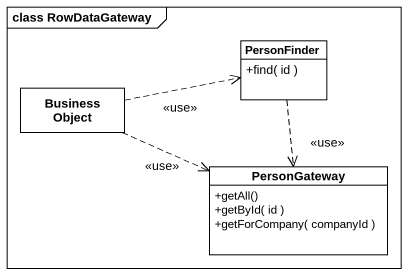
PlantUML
@startuml
mainframe class RowDataGateway
hide circle
hide empty members
skinparam classAttributeIconSize 0
class PersonFinder {
  +find( id )
}
class "Business Object" as Business_Object
class PersonGateway {
  +getAll()
  +getById( id )
  +getForCompany( companyId )
}
PersonFinder ..> PersonGateway : <<use>>
Business_Object .right.> PersonFinder : <<use>>
Business_Object .right.> PersonGateway : <<use>>
@enduml
